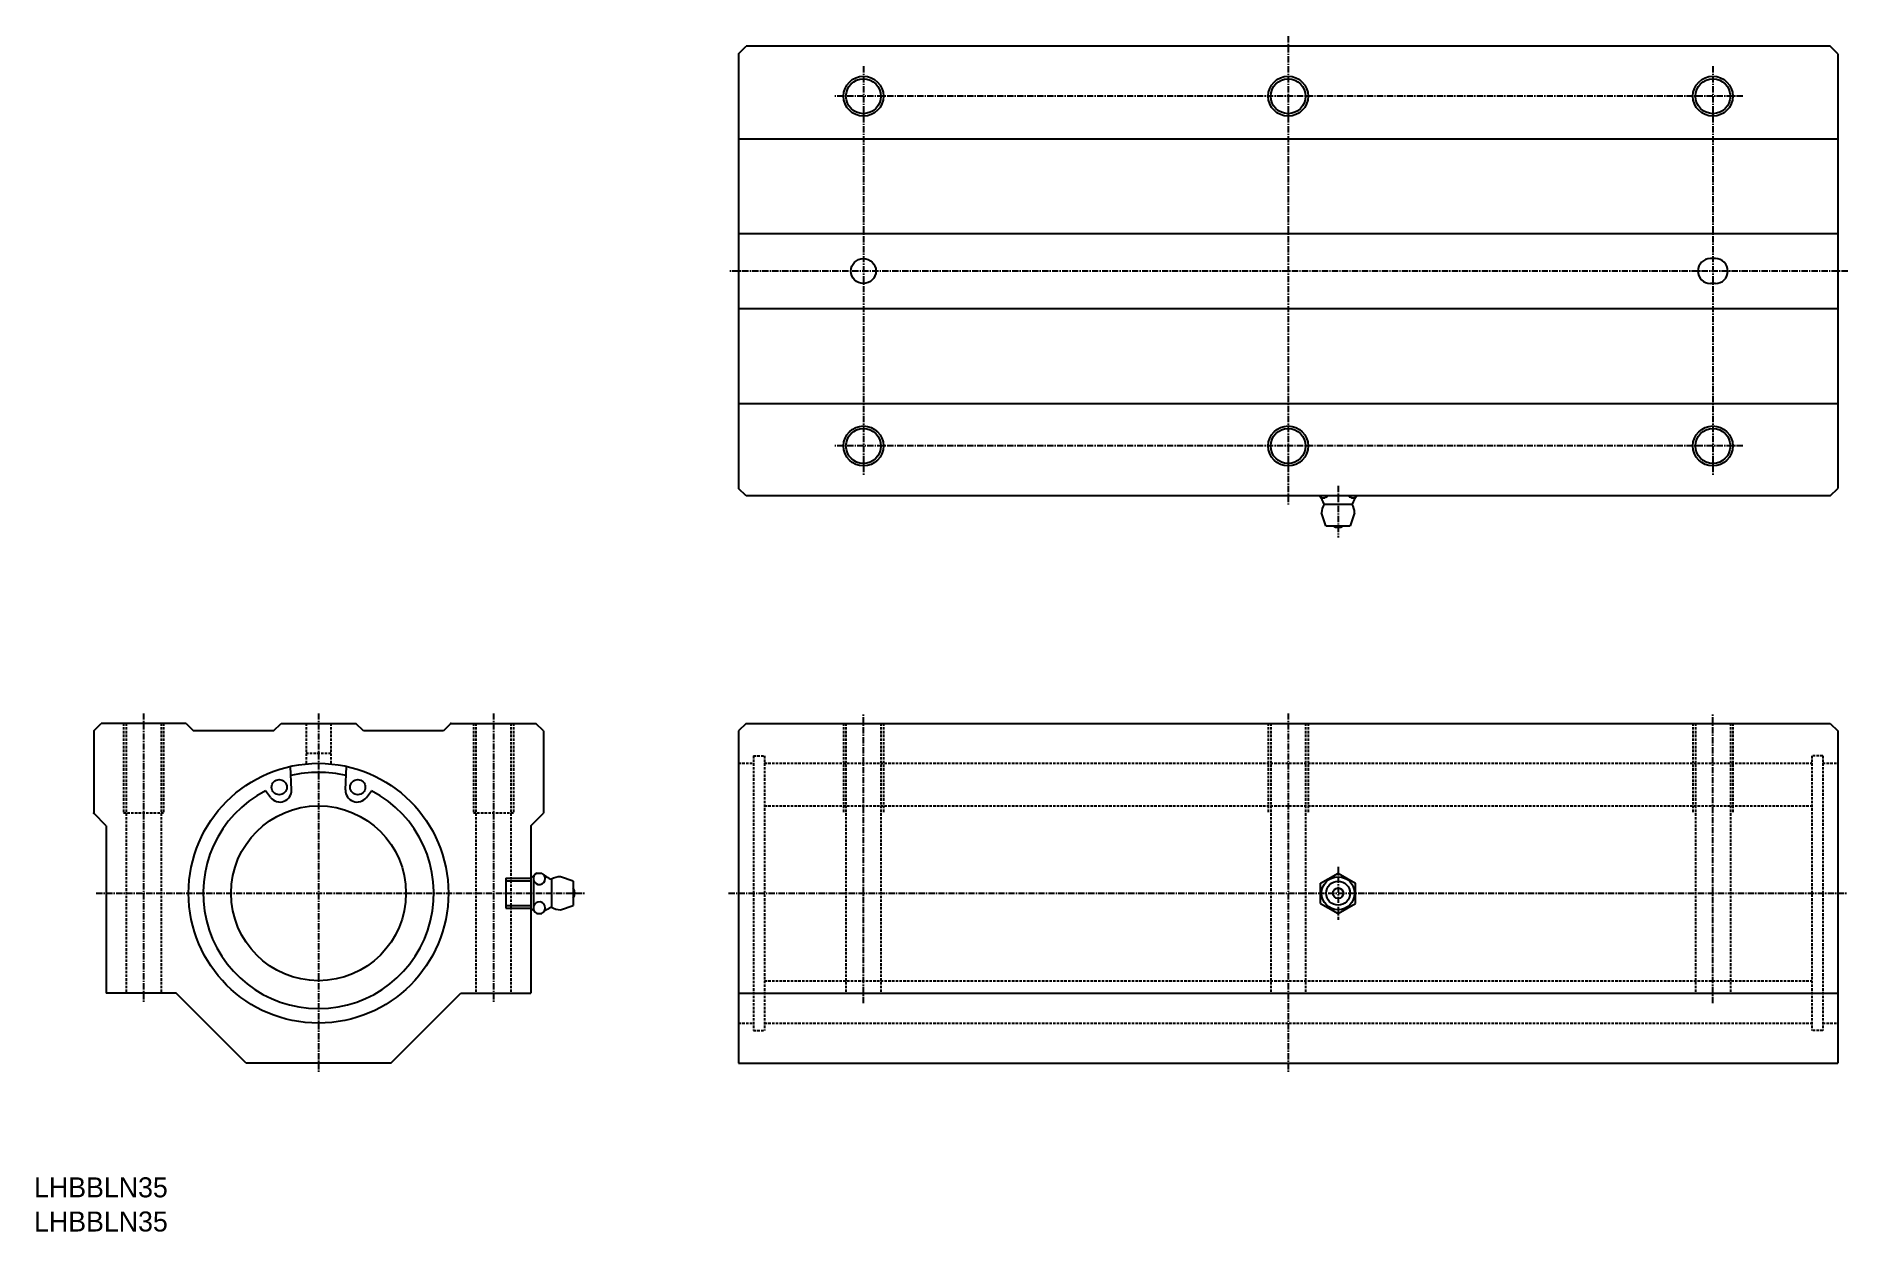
# Model space of a CAD drawing. Extents: x 815 to 1177, y -967 to -728.
import ezdxf

# ---------------------------------------------------------------- set-up
doc = ezdxf.new("R2010")
doc.units = 0
doc.linetypes.add('CENTER', pattern=[2, 1.25, -0.25, 0.25, -0.25])
doc.linetypes.add('DASHED', pattern=[0.75, 0.5, -0.25])
doc.layers.get('0').update_dxf_attribs({"linetype": 'CONTINUOUS'})
doc.layers.add('CENTER', color=1, linetype='CENTER')

msp = doc.modelspace()

# ---------------------------------------------------------------- linework, layer by layer
at = {"color": 7, "linetype": 'CONTINUOUS'}
for p, q in [((955.44, -731.01), (956.94, -729.51)), ((955.44, -731.01), (955.44, -818.01)), ((1173.94, -729.51), (956.94, -729.51)), ((1175.44, -731.01), (1173.94, -729.51)), ((1175.44, -731.01), (1175.44, -818.01)), ((955.44, -748.01), (1175.44, -748.01)), ((955.44, -767.01), (1175.44, -767.01)), ((1150.94, -772.01), (1149.94, -772.01)), ((1150.94, -777.01), (1149.94, -777.01)), ((955.44, -782.01), (1175.44, -782.01)), ((955.44, -801.01), (1175.44, -801.01)), ((956.94, -819.51), (955.44, -818.01)), ((1173.94, -819.51), (1175.44, -818.01)), ((1173.94, -819.51), (956.94, -819.51)), ((1073.01, -825.51), (1072.14, -822.91)), ((1072.64, -821.16), (1078.24, -821.16)), ((1078.74, -822.91), (1077.87, -825.51)), ((1073.01, -825.51), (1077.87, -825.51)), ((826.37, -866.53), (827.87, -865.03)), ((826.37, -866.53), (826.37, -883.03)), ((844.87, -865.03), (827.87, -865.03)), ((844.87, -865.03), (846.37, -866.53)), ((862.37, -866.53), (846.37, -866.53)), ((862.37, -866.53), (863.87, -865.03)), ((863.87, -865.03), (878.87, -865.03)), ((880.37, -866.53), (878.87, -865.03)), ((896.37, -866.53), (880.37, -866.53)), ((897.87, -865.03), (896.37, -866.53)), ((897.87, -865.03), (914.87, -865.03)), ((916.37, -866.53), (914.87, -865.03)), ((916.37, -866.53), (916.37, -883.03)), ((956.94, -865.03), (955.44, -866.53)), ((955.44, -866.53), (955.44, -933.03)), ((956.94, -865.03), (1173.94, -865.03)), ((1173.94, -865.03), (1175.44, -866.53)), ((1175.44, -866.53), (1175.44, -933.03)), ((865.96, -878.34), (865.76, -873.64)), ((876.77, -878.34), (876.98, -873.64)), ((861.78, -879.87), (860.75, -878.52)), ((880.96, -879.87), (881.98, -878.52)), ((828.87, -885.53), (826.37, -883.03)), ((913.87, -885.53), (916.37, -883.03)), ((828.87, -885.53), (828.87, -919.03)), ((828.87, -885.53), (828.87, -919.03)), ((913.87, -885.53), (913.87, -919.03)), ((913.87, -896.03), (914.75, -895.22)), ((915.09, -895), (916.06, -895)), ((1071.94, -897.01), (1075.44, -894.99)), ((1075.44, -894.99), (1078.94, -897.01)), ((908.87, -896.03), (908.87, -902.03)), ((908.87, -896.03), (913.87, -896.03)), ((908.87, -896.57), (913.87, -896.57)), ((913.87, -896.03), (913.87, -902.03)), ((914.37, -896.1), (914.37, -901.96)), ((918.02, -896.23), (918.02, -901.83)), ((922.37, -896.6), (919.77, -895.73)), ((922.37, -896.6), (922.37, -901.46)), ((1071.94, -901.05), (1071.94, -897.01)), ((1078.94, -901.05), (1078.94, -897.01)), ((908.87, -901.49), (913.87, -901.49)), ((908.87, -902.03), (913.87, -902.03)), ((913.87, -902.03), (914.75, -902.84)), ((919.77, -902.33), (922.37, -901.46)), ((1071.94, -901.05), (1075.44, -903.07)), ((1075.44, -903.07), (1078.94, -901.05)), ((915.09, -903.06), (916.06, -903.06)), ((842.87, -919.03), (828.87, -919.03)), ((856.87, -933.03), (842.87, -919.03)), ((885.87, -933.03), (899.87, -919.03)), ((899.87, -919.03), (913.87, -919.03)), ((955.44, -919.03), (1175.44, -919.03)), ((885.87, -933.03), (856.87, -933.03)), ((955.44, -933.03), (1175.44, -933.03))]:
    msp.add_line(p, q, dxfattribs=at)
at = {"color": 3, "linetype": 'DASHED'}
for p, q in [((832.37, -865.03), (832.37, -883.03)), ((832.87, -865.03), (832.87, -919.03)), ((839.87, -865.03), (839.87, -919.03)), ((840.37, -865.03), (840.37, -883.03)), ((868.87, -865.03), (868.87, -871.03)), ((873.87, -865.03), (873.87, -871.03)), ((902.37, -865.03), (902.37, -883.03)), ((902.87, -865.03), (902.87, -919.03)), ((909.87, -865.03), (909.87, -919.03)), ((910.37, -865.03), (910.37, -883.03)), ((976.44, -865.03), (976.44, -883.03)), ((976.94, -865.03), (976.94, -919.03)), ((983.94, -865.03), (983.94, -919.03)), ((984.44, -865.03), (984.44, -883.03)), ((1061.44, -865.03), (1061.44, -883.03)), ((1061.94, -865.03), (1061.94, -919.03)), ((1068.94, -865.03), (1068.94, -919.03)), ((1069.44, -865.03), (1069.44, -883.03)), ((1146.44, -865.03), (1146.44, -883.03)), ((1146.94, -865.03), (1146.94, -919.03)), ((1153.94, -865.03), (1153.94, -919.03)), ((1154.44, -865.03), (1154.44, -883.03)), ((873.87, -871.03), (868.87, -871.03)), ((868.92, -871.03), (868.92, -873.14)), ((873.82, -871.03), (873.82, -873.14)), ((955.44, -873.03), (958.44, -873.03)), ((958.44, -871.53), (958.44, -926.53)), ((958.44, -871.53), (960.64, -871.53)), ((960.64, -871.53), (960.64, -926.53)), ((960.64, -873.03), (1170.24, -873.03)), ((1170.24, -871.53), (1170.24, -926.53)), ((1172.44, -871.53), (1170.24, -871.53)), ((1172.44, -871.53), (1172.44, -926.53)), ((1172.44, -873.03), (1175.44, -873.03)), ((840.37, -883.03), (832.37, -883.03)), ((910.37, -883.03), (902.37, -883.03)), ((960.64, -881.53), (1170.24, -881.53)), ((960.64, -916.53), (1170.24, -916.53)), ((955.44, -925.03), (958.44, -925.03)), ((958.44, -926.53), (960.64, -926.53)), ((960.64, -925.03), (1170.24, -925.03)), ((1172.44, -926.53), (1170.24, -926.53)), ((1172.44, -925.03), (1175.44, -925.03))]:
    msp.add_line(p, q, dxfattribs=at)
at = {"color": 3, "linetype": 'CONTINUOUS'}
for centre in [(980.44, -739.51), (1065.44, -739.51), (1150.44, -739.51), (980.44, -809.51), (1065.44, -809.51), (1150.44, -809.51)]:
    msp.add_circle(centre, 4, dxfattribs=at)
at = {"color": 7, "linetype": 'CONTINUOUS'}
for centre, radius in [((980.44, -739.51), 3.5), ((1065.44, -739.51), 3.5), ((1150.44, -739.51), 3.5), ((980.44, -774.51), 2.5), ((980.44, -809.51), 3.5), ((1065.44, -809.51), 3.5), ((1150.44, -809.51), 3.5), ((871.37, -899.03), 26), ((863.51, -877.81), 1.52), ((879.22, -877.81), 1.52), ((871.37, -899.03), 17.5), ((1075.44, -899.03), 3.3), ((1075.44, -899.03), 2.4), ((1075.44, -899.03), 1.05)]:
    msp.add_circle(centre, radius, dxfattribs=at)
for centre, radius, start, end in [((1149.94, -774.51), 2.5, 90, 270), ((1150.94, -774.51), 2.5, 270, 90), ((1067.04, -823.31), 6, 20.9614, 39.2965), ((1072.51, -818.7), 1.19, 232.4491, 270), ((1075.44, -822.91), 3.3, 148.0472, 180), ((1072.51, -818.7), 1.19, 270, 316.8285), ((1078.37, -818.7), 1.19, 223.1715, 270.0001), ((1083.84, -823.31), 6, 140.7035, 159.0387), ((1075.44, -822.91), 3.3, 360, 31.9528), ((1078.37, -818.7), 1.19, 270.0001, 307.551), ((1075.44, -823.99), 1.82, 236.6015, 303.3985), ((871.37, -899.28), 24.44, 76.9236, 103.0764), ((871.37, -899.03), 23.09, 117.3733, 62.6267), ((863.63, -878.44), 2.33, 217.5057, 2.4933), ((879.1, -878.44), 2.33, 177.5067, 322.4943), ((915.56, -896.1), 1.19, 112.9586, 0), ((920.17, -890.63), 6, 226.8336, 249.0386), ((915.56, -896.1), 1.19, 0, 37.5509), ((919.77, -899.03), 3.3, 90, 121.9528), ((920.85, -899.03), 1.82, 326.6015, 33.3985), ((915.56, -901.96), 1.19, 359.9999, 247.0413), ((920.17, -907.43), 6, 110.9613, 132.9025), ((915.56, -901.96), 1.19, 322.449, 359.9999), ((919.77, -899.03), 3.3, 238.0472, 270)]:
    msp.add_arc(centre, radius, start, end, dxfattribs=at)
for p in [(1147.44, -774.51), (1153.44, -774.51)]:
    msp.add_point(p, dxfattribs=at)
at = {"color": 13}
for p in [(897.87, -865.03), (826.37, -883.03)]:
    msp.add_point(p, dxfattribs=at)
at = {"layer": 'CENTER', "color": 1, "linetype": 'CENTER'}
for p, q in [((1065.44, -727.51), (1065.44, -821.51)), ((980.44, -733.51), (980.44, -815.51)), ((1150.44, -733.51), (1150.44, -815.51)), ((1156.44, -739.51), (974.44, -739.51)), ((1177.44, -774.51), (953.44, -774.51)), ((1156.44, -809.51), (974.44, -809.51)), ((1075.44, -817.51), (1075.44, -827.81)), ((836.37, -863.03), (836.37, -921.03)), ((871.37, -863.03), (871.37, -935.03)), ((906.37, -863.03), (906.37, -921.03)), ((980.44, -921.03), (980.44, -863.03)), ((1065.44, -863.03), (1065.44, -935.03)), ((1150.44, -921.03), (1150.44, -863.03)), ((1075.44, -893.73), (1075.44, -904.33)), ((826.87, -899.03), (924.67, -899.03)), ((953.44, -899.03), (1177.44, -899.03)), ((1097.44, -899.03), (1175.44, -899.03))]:
    msp.add_line(p, q, dxfattribs=at)

# ---------------------------------------------------------------- texts
at = {"color": 7, "linetype": 'CONTINUOUS'}
for p in [(814.44, -959.89), (814.44, -966.73)]:
    msp.add_text('LHBBLN35', height=4, dxfattribs=at).set_placement(p)

doc.saveas('drawing.dxf')
